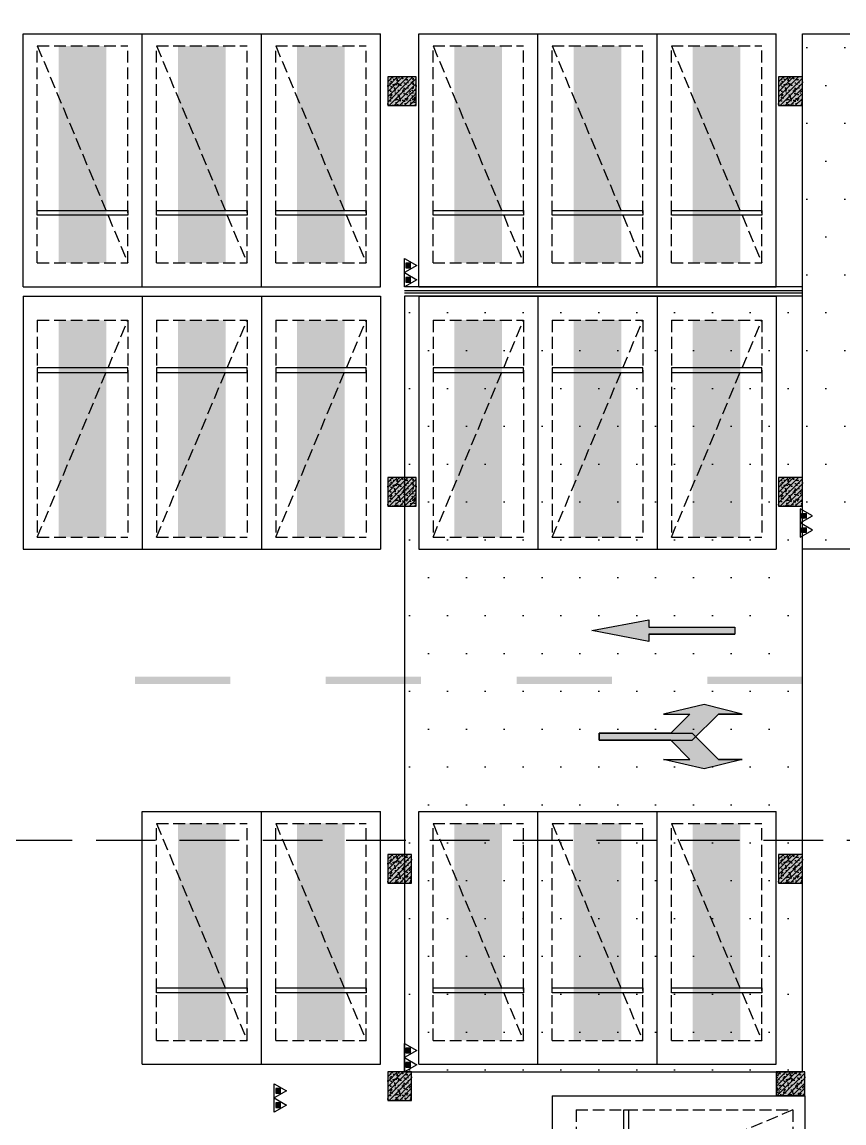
# Model space of a CAD drawing. Extents: x -1338203 to 1886333, y -783476 to 1038610.
# Drawn here: x 701085 to 718328, y 95223 to 118304 of the extents above; entities that cross this region are included whole.
import ezdxf

# ---------------------------------------------------------------- set-up
doc = ezdxf.new("R2010")
doc.units = 0
doc.header["$LTSCALE"] = 1000
doc.header["$MEASUREMENT"] = 0
doc.linetypes.add('$2$DASH', pattern=[0.35, 0.25, -0.1])
doc.linetypes.add('A-001-平面B2$0$__DASH', pattern=[0.35, 0.25, -0.1])
for name, color, linetype in [('$0$DIM_SYMB', 3, 'Continuous'), ('A-001-平面参照B1$0$0A-ELEV-PATT', 8, 'Continuous'), ('A-001-平面参照B1$0$A-001-平面参照B1$0$0A-E-STRS-RAIL', 163, 'Continuous'), ('A-001-平面参照B1$0$AUDIT_D_220531184525-2', 40, 'Continuous'), ('A-001-平面参照B1$0$AUDIT_D_230220110243-2', 52, 'Continuous'), ('A-001-车位参照B1$0$A-001-车位参照B1$0$0A-P-PKNG-CAR(A)', 43, 'Continuous'), ('p-a-regular', 5, 'Continuous'), ('S001地下一墙柱$0$S001地下一墙柱$0$0S-CC-LINE', 52, 'Continuous'), ('S001地下一墙柱$0$S001地下一墙柱$0$0S-CW-HATCH', 251, 'Continuous'), ('S001地下一墙柱$0$S001地下一墙柱$0$0S-CW-HATCH-UP', 251, 'Continuous'), ('中心线', 42, 'Continuous'), ('地面指向箭头', 7, 'Continuous'), ('负一层消火栓$0$0P-EQUIP-FH', 7, 'Continuous')]:
    doc.layers.add(name, color=color, linetype=linetype)
doc.layers.add('AAD-A-PROOF', color=30, linetype='Continuous', plot=False)
pattern_1 = [(0, (-766365.4, -306889.1), (396.875, 793.75), [0, -793.75])]

# ---------------------------------------------------------------- blocks, each defined once
blk = doc.blocks.new('A-001-平面参照B1')
at = {"layer": 'A-001-平面参照B1$0$0A-ELEV-PATT'}
h = blk.add_hatch(dxfattribs=at)
h.set_pattern_fill('DOTS', color=256, scale=500)
h.set_pattern_definition(pattern_1)
h.paths.add_polyline_path([(-48909, -188836), (-38109, -188836), (-38109, -199636), (-48909, -199636)])
h = blk.add_hatch(dxfattribs=at)
h.set_pattern_fill('DOTS', color=256, scale=500)
h.set_pattern_definition(pattern_1)
h.paths.add_polyline_path([(-57259, -194336), (-57259, -210593), (-55489, -210593), (-53499, -210593), (-48908, -210593), (-48908, -194336)])
at = {"layer": 'A-001-平面参照B1$0$A-001-平面参照B1$0$0A-E-STRS-RAIL'}
for points in [[(-57259, -194211), (-48909, -194211)], [(-57259, -194261), (-48909, -194261)]]:
    blk.add_lwpolyline(points, dxfattribs=at)
at = {"layer": 'A-001-平面参照B1$0$AUDIT_D_220531184525-2'}
blk.add_lwpolyline([(-48909, -188836), (-38109, -188836), (-38109, -199636), (-48909, -199636)], close=True, dxfattribs=at)
at = {"layer": 'A-001-平面参照B1$0$AUDIT_D_220531184525-2', "ltscale": 0.002}
blk.add_lwpolyline([(-57259, -194336), (-57259, -210593), (-55489, -210593), (-55489, -210593), (-53499, -210593), (-53499, -210593), (-48908, -210593), (-48908, -194336)], close=True, dxfattribs=at)
at = {"layer": 'A-001-平面参照B1$0$AUDIT_D_230220110243-2'}
for points in [[(-48909, -194136), (-57259, -194136)], [(-48909, -194336), (-57259, -194336)]]:
    blk.add_lwpolyline(points, dxfattribs=at)
blk = doc.blocks.new('S001地下一墙柱')
at = {"layer": 'S001地下一墙柱$0$S001地下一墙柱$0$0S-CW-HATCH'}
h = blk.add_hatch(color=256, dxfattribs=at)
h.dxf.hatch_style = 1
h.paths.add_polyline_path([(-57009, -189736), (-57609, -189736), (-57609, -190336), (-57009, -190336)])
h = blk.add_hatch(color=256, dxfattribs=at)
h.dxf.hatch_style = 1
h.paths.add_polyline_path([(-48909, -189736), (-49409, -189736), (-49409, -190336), (-48909, -190336)])
h = blk.add_hatch(color=256, dxfattribs=at)
h.dxf.hatch_style = 1
h.paths.add_polyline_path([(-57009, -198136), (-57609, -198136), (-57609, -198736), (-57009, -198736)])
h = blk.add_hatch(color=256, dxfattribs=at)
h.dxf.hatch_style = 1
h.paths.add_polyline_path([(-48909, -198136), (-49409, -198136), (-49409, -198736), (-48909, -198736)])
h = blk.add_hatch(color=256, dxfattribs=at)
h.dxf.hatch_style = 1
h.paths.add_polyline_path([(-57109, -206036), (-57609, -206036), (-57609, -206636), (-57109, -206636)])
h = blk.add_hatch(color=256, dxfattribs=at)
h.dxf.hatch_style = 1
h.paths.add_polyline_path([(-48909, -206036), (-49409, -206036), (-49409, -206636), (-48909, -206636)])
h = blk.add_hatch(color=256, dxfattribs=at)
h.dxf.hatch_style = 1
h.paths.add_polyline_path([(-57109, -210593), (-57609, -210593), (-57609, -211193), (-57109, -211193)])
h = blk.add_hatch(color=256, dxfattribs=at)
h.dxf.hatch_style = 1
h.paths.add_polyline_path([(-48859, -210593), (-49459, -210593), (-49459, -211093), (-48859, -211093)])
at = {"layer": 'S001地下一墙柱$0$S001地下一墙柱$0$0S-CW-HATCH-UP'}
h = blk.add_hatch(dxfattribs=at)
h.set_pattern_fill('钢筋混凝土', color=256, scale=30)
h.set_pattern_definition([(45, (-24798.03, -180784.16), (-53.03301, 53.03301), []), (50, (-24798.03, -180784.16), (215.1781, -18.8256), [22.5, -247.5]), (355, (-24798.03, -180784.16), (-41.6254, 225.6576), [18, -198]), (100.4514, (-24780.1, -180785.73), (173.5528, 206.8319), [19.122, -210.3426]), (46.1842, (-24798.03, -180724.16), (320.1723, -49.6557), [33.75, -371.25]), (96.6356, (-24771.35, -180728.3), (280.3988, 292.2354), [28.683, -315.514]), (351.1842, (-24798.03, -180724.16), (280.3986, 292.2356), [27, -297]), (21, (-24768.03, -180739.16), (179.0721, -120.7857), [22.5, -247.5]), (326, (-24768.03, -180739.16), (72.9946, 217.545), [18, -198]), (71.4514, (-24753.1, -180749.23), (252.0668, 96.7591), [19.122, -210.3426]), (37.5, (-24798.03, -180784.16), (3.64796, 99.86816), [0, -195.6, 0, -201, 0, -198.75]), (7.5, (-24798.03, -180784.16), (78.92086, 118.3235), [0, -114.6, 0, -191.1, 0, -75.75]), (327.5, (-24864.93, -180784.16), (160.14673, -6.76646), [0, -75, 0, -234, 0, -310.5]), (317.5, (-24894.93, -180784.16), (174.95585, 30.0315), [0, -97.5, 0, -155.4, 0, -220.5])])
h.paths.add_polyline_path([(-57009, -189736), (-57609, -189736), (-57609, -190336), (-57009, -190336)])
h = blk.add_hatch(dxfattribs=at)
h.set_pattern_fill('钢筋混凝土', color=256, scale=30)
h.set_pattern_definition([(45, (-16598.03, -180784.16), (-53.03301, 53.03301), []), (50, (-16598.03, -180784.16), (215.1781, -18.8256), [22.5, -247.5]), (355, (-16598.03, -180784.16), (-41.6254, 225.6576), [18, -198]), (100.4514, (-16580.1, -180785.73), (173.5528, 206.8319), [19.122, -210.3426]), (46.1842, (-16598.03, -180724.16), (320.1723, -49.6557), [33.75, -371.25]), (96.6356, (-16571.35, -180728.3), (280.3988, 292.2354), [28.683, -315.514]), (351.1842, (-16598.03, -180724.16), (280.3986, 292.2356), [27, -297]), (21, (-16568.03, -180739.16), (179.0721, -120.7857), [22.5, -247.5]), (326, (-16568.03, -180739.16), (72.9946, 217.545), [18, -198]), (71.4514, (-16553.1, -180749.23), (252.0668, 96.7591), [19.122, -210.3426]), (37.5, (-16598.03, -180784.16), (3.64796, 99.86816), [0, -195.6, 0, -201, 0, -198.75]), (7.5, (-16598.03, -180784.16), (78.92086, 118.3235), [0, -114.6, 0, -191.1, 0, -75.75]), (327.5, (-16664.93, -180784.16), (160.14673, -6.76646), [0, -75, 0, -234, 0, -310.5]), (317.5, (-16694.93, -180784.16), (174.95585, 30.0315), [0, -97.5, 0, -155.4, 0, -220.5])])
h.paths.add_polyline_path([(-48909, -189736), (-49409, -189736), (-49409, -190336), (-48909, -190336)])
h = blk.add_hatch(dxfattribs=at)
h.set_pattern_fill('钢筋混凝土', color=256, scale=30)
h.set_pattern_definition([(45, (-24798.03, -189184.16), (-53.03301, 53.03301), []), (50, (-24798.03, -189184.16), (215.1781, -18.8256), [22.5, -247.5]), (355, (-24798.03, -189184.16), (-41.6254, 225.6576), [18, -198]), (100.4514, (-24780.1, -189185.73), (173.5528, 206.8319), [19.122, -210.3426]), (46.1842, (-24798.03, -189124.16), (320.1723, -49.6557), [33.75, -371.25]), (96.6356, (-24771.35, -189128.3), (280.3988, 292.2354), [28.683, -315.514]), (351.1842, (-24798.03, -189124.16), (280.3986, 292.2356), [27, -297]), (21, (-24768.03, -189139.16), (179.0721, -120.7857), [22.5, -247.5]), (326, (-24768.03, -189139.16), (72.9946, 217.545), [18, -198]), (71.4514, (-24753.1, -189149.23), (252.0668, 96.7591), [19.122, -210.3426]), (37.5, (-24798.03, -189184.16), (3.64796, 99.86816), [0, -195.6, 0, -201, 0, -198.75]), (7.5, (-24798.03, -189184.16), (78.92086, 118.3235), [0, -114.6, 0, -191.1, 0, -75.75]), (327.5, (-24864.93, -189184.16), (160.14673, -6.76646), [0, -75, 0, -234, 0, -310.5]), (317.5, (-24894.93, -189184.16), (174.95585, 30.0315), [0, -97.5, 0, -155.4, 0, -220.5])])
h.paths.add_polyline_path([(-57009, -198136), (-57609, -198136), (-57609, -198736), (-57009, -198736)])
h = blk.add_hatch(dxfattribs=at)
h.set_pattern_fill('钢筋混凝土', color=256, scale=30)
h.set_pattern_definition([(45, (-16598.03, -189184.16), (-53.03301, 53.03301), []), (50, (-16598.03, -189184.16), (215.1781, -18.8256), [22.5, -247.5]), (355, (-16598.03, -189184.16), (-41.6254, 225.6576), [18, -198]), (100.4514, (-16580.1, -189185.73), (173.5528, 206.8319), [19.122, -210.3426]), (46.1842, (-16598.03, -189124.16), (320.1723, -49.6557), [33.75, -371.25]), (96.6356, (-16571.35, -189128.3), (280.3988, 292.2354), [28.683, -315.514]), (351.1842, (-16598.03, -189124.16), (280.3986, 292.2356), [27, -297]), (21, (-16568.03, -189139.16), (179.0721, -120.7857), [22.5, -247.5]), (326, (-16568.03, -189139.16), (72.9946, 217.545), [18, -198]), (71.4514, (-16553.1, -189149.23), (252.0668, 96.7591), [19.122, -210.3426]), (37.5, (-16598.03, -189184.16), (3.64796, 99.86816), [0, -195.6, 0, -201, 0, -198.75]), (7.5, (-16598.03, -189184.16), (78.92086, 118.3235), [0, -114.6, 0, -191.1, 0, -75.75]), (327.5, (-16664.93, -189184.16), (160.14673, -6.76646), [0, -75, 0, -234, 0, -310.5]), (317.5, (-16694.93, -189184.16), (174.95585, 30.0315), [0, -97.5, 0, -155.4, 0, -220.5])])
h.paths.add_polyline_path([(-48909, -198136), (-49409, -198136), (-49409, -198736), (-48909, -198736)])
h = blk.add_hatch(dxfattribs=at)
h.set_pattern_fill('钢筋混凝土', color=256, scale=30)
h.set_pattern_definition([(45, (-24798.03, -197084.16), (-53.03301, 53.03301), []), (50, (-24798.03, -197084.16), (215.1781, -18.8256), [22.5, -247.5]), (355, (-24798.03, -197084.16), (-41.6254, 225.6576), [18, -198]), (100.4514, (-24780.1, -197085.73), (173.5528, 206.8319), [19.122, -210.3426]), (46.1842, (-24798.03, -197024.16), (320.1723, -49.6557), [33.75, -371.25]), (96.6356, (-24771.35, -197028.3), (280.3988, 292.2354), [28.683, -315.514]), (351.1842, (-24798.03, -197024.16), (280.3986, 292.2356), [27, -297]), (21, (-24768.03, -197039.16), (179.0721, -120.7857), [22.5, -247.5]), (326, (-24768.03, -197039.16), (72.9946, 217.545), [18, -198]), (71.4514, (-24753.1, -197049.23), (252.0668, 96.7591), [19.122, -210.3426]), (37.5, (-24798.03, -197084.16), (3.64796, 99.86816), [0, -195.6, 0, -201, 0, -198.75]), (7.5, (-24798.03, -197084.16), (78.92086, 118.3235), [0, -114.6, 0, -191.1, 0, -75.75]), (327.5, (-24864.93, -197084.16), (160.14673, -6.76646), [0, -75, 0, -234, 0, -310.5]), (317.5, (-24894.93, -197084.16), (174.95585, 30.0315), [0, -97.5, 0, -155.4, 0, -220.5])])
h.paths.add_polyline_path([(-57109, -206036), (-57609, -206036), (-57609, -206636), (-57109, -206636)])
h = blk.add_hatch(dxfattribs=at)
h.set_pattern_fill('钢筋混凝土', color=256, scale=30)
h.set_pattern_definition([(45, (-16598.03, -197084.16), (-53.03301, 53.03301), []), (50, (-16598.03, -197084.16), (215.1781, -18.8256), [22.5, -247.5]), (355, (-16598.03, -197084.16), (-41.6254, 225.6576), [18, -198]), (100.4514, (-16580.1, -197085.73), (173.5528, 206.8319), [19.122, -210.3426]), (46.1842, (-16598.03, -197024.16), (320.1723, -49.6557), [33.75, -371.25]), (96.6356, (-16571.35, -197028.3), (280.3988, 292.2354), [28.683, -315.514]), (351.1842, (-16598.03, -197024.16), (280.3986, 292.2356), [27, -297]), (21, (-16568.03, -197039.16), (179.0721, -120.7857), [22.5, -247.5]), (326, (-16568.03, -197039.16), (72.9946, 217.545), [18, -198]), (71.4514, (-16553.1, -197049.23), (252.0668, 96.7591), [19.122, -210.3426]), (37.5, (-16598.03, -197084.16), (3.64796, 99.86816), [0, -195.6, 0, -201, 0, -198.75]), (7.5, (-16598.03, -197084.16), (78.92086, 118.3235), [0, -114.6, 0, -191.1, 0, -75.75]), (327.5, (-16664.93, -197084.16), (160.14673, -6.76646), [0, -75, 0, -234, 0, -310.5]), (317.5, (-16694.93, -197084.16), (174.95585, 30.0315), [0, -97.5, 0, -155.4, 0, -220.5])])
h.paths.add_polyline_path([(-48909, -206036), (-49409, -206036), (-49409, -206636), (-48909, -206636)])
h = blk.add_hatch(dxfattribs=at)
h.set_pattern_fill('钢筋混凝土', color=256, scale=30)
h.set_pattern_definition([(45, (-24798.03, -201641.76), (-53.03301, 53.03301), []), (50, (-24798.03, -201641.76), (215.1781, -18.8256), [22.5, -247.5]), (355, (-24798.03, -201641.76), (-41.6254, 225.6576), [18, -198]), (100.4514, (-24780.1, -201643.33), (173.5528, 206.8319), [19.122, -210.3426]), (46.1842, (-24798.03, -201581.76), (320.1723, -49.6557), [33.75, -371.25]), (96.6356, (-24771.35, -201585.9), (280.3988, 292.2354), [28.683, -315.514]), (351.1842, (-24798.03, -201581.76), (280.3986, 292.2356), [27, -297]), (21, (-24768.03, -201596.76), (179.0721, -120.7857), [22.5, -247.5]), (326, (-24768.03, -201596.76), (72.9946, 217.545), [18, -198]), (71.4514, (-24753.1, -201606.83), (252.0668, 96.7591), [19.122, -210.3426]), (37.5, (-24798.03, -201641.76), (3.64796, 99.86816), [0, -195.6, 0, -201, 0, -198.75]), (7.5, (-24798.03, -201641.76), (78.92086, 118.3235), [0, -114.6, 0, -191.1, 0, -75.75]), (327.5, (-24864.93, -201641.76), (160.14673, -6.76646), [0, -75, 0, -234, 0, -310.5]), (317.5, (-24894.93, -201641.76), (174.95585, 30.0315), [0, -97.5, 0, -155.4, 0, -220.5])])
h.paths.add_polyline_path([(-57109, -210593), (-57609, -210593), (-57609, -211193), (-57109, -211193)])
h = blk.add_hatch(dxfattribs=at)
h.set_pattern_fill('钢筋混凝土', color=256, scale=30)
h.set_pattern_definition([(45, (-16548.03, -201641.76), (-53.03301, 53.03301), []), (50, (-16548.03, -201641.76), (215.1781, -18.8256), [22.5, -247.5]), (355, (-16548.03, -201641.76), (-41.6254, 225.6576), [18, -198]), (100.4514, (-16530.1, -201643.33), (173.5528, 206.8319), [19.122, -210.3426]), (46.1842, (-16548.03, -201581.76), (320.1723, -49.6557), [33.75, -371.25]), (96.6356, (-16521.35, -201585.9), (280.3988, 292.2354), [28.683, -315.514]), (351.1842, (-16548.03, -201581.76), (280.3986, 292.2356), [27, -297]), (21, (-16518.03, -201596.76), (179.0721, -120.7857), [22.5, -247.5]), (326, (-16518.03, -201596.76), (72.9946, 217.545), [18, -198]), (71.4514, (-16503.1, -201606.83), (252.0668, 96.7591), [19.122, -210.3426]), (37.5, (-16548.03, -201641.76), (3.64796, 99.86816), [0, -195.6, 0, -201, 0, -198.75]), (7.5, (-16548.03, -201641.76), (78.92086, 118.3235), [0, -114.6, 0, -191.1, 0, -75.75]), (327.5, (-16614.93, -201641.76), (160.14673, -6.76646), [0, -75, 0, -234, 0, -310.5]), (317.5, (-16644.93, -201641.76), (174.95585, 30.0315), [0, -97.5, 0, -155.4, 0, -220.5])])
h.paths.add_polyline_path([(-48859, -210593), (-49459, -210593), (-49459, -211093), (-48859, -211093)])
at = {"layer": 'S001地下一墙柱$0$S001地下一墙柱$0$0S-CC-LINE'}
for points in [[(-57009, -189736), (-57609, -189736), (-57609, -190336), (-57009, -190336)], [(-48909, -189736), (-49409, -189736), (-49409, -190336), (-48909, -190336)], [(-57009, -198136), (-57609, -198136), (-57609, -198736), (-57009, -198736)], [(-48909, -198136), (-49409, -198136), (-49409, -198736), (-48909, -198736)], [(-57109, -206036), (-57609, -206036), (-57609, -206636), (-57109, -206636)], [(-48909, -206036), (-49409, -206036), (-49409, -206636), (-48909, -206636)], [(-57109, -210593), (-57609, -210593), (-57609, -211193), (-57109, -211193)], [(-48859, -210593), (-49459, -210593), (-49459, -211093), (-48859, -211093)]]:
    blk.add_lwpolyline(points, close=True, dxfattribs=at)
blk = doc.blocks.new('负一层消火栓$0$$TwtSys$00000546')
h = blk.add_hatch()
h.set_pattern_fill('ANSI31', color=256, scale=200, style=0)
h.set_pattern_definition([(45, (-38543.802, -6670.83), (-17.67767, 17.67767), [])])
h.paths.add_polyline_path([(-65, 174), (65, 174), (65, 44), (-65, 44)])
for points in [[(0, 344), (-198, 0), (198, 0)], [(-65, 174), (65, 174), (65, 44), (-65, 44)]]:
    blk.add_lwpolyline(points, close=True)
blk = doc.blocks.new('负一层消火栓')
at = {"layer": '负一层消火栓$0$0P-EQUIP-FH', "rotation": 270}
for p, xscale, yscale, zscale in [((-57259, -193690), -0.75, 0.75, 0.75), ((-57259, -193987), -0.75, 0.75, 0.75), ((-48959, -198937, 800), 0.75, 0.75, 0.75), ((-48959, -198937, 800), 0.75, 0.75, 0.75), ((-48959, -198937, 800), 0.75, 0.75, 0.75), ((-48959, -199235, 800), 0.75, 0.75, 0.75), ((-48959, -199235, 800), 0.75, 0.75, 0.75), ((-48959, -199235, 800), 0.75, 0.75, 0.75), ((-57259, -210147), -0.75, 0.75, 0.75), ((-57259, -210445), -0.75, 0.75, 0.75), ((-59989, -210992), -0.7499999999999999, 0.7499999999999999, 0.7499999999999999), ((-59989, -211290), -0.7499999999999999, 0.7499999999999999, 0.7499999999999999)]:
    blk.add_blockref('负一层消火栓$0$$TwtSys$00000546', p, dxfattribs=dict(at, xscale=xscale, yscale=yscale, zscale=zscale))
blk = doc.blocks.new('剖面位置')
at = {"layer": '$0$DIM_SYMB', "linetype": '$2$DASH', "ltscale": 5}
blk.add_lwpolyline([(-151227, -205737), (127993, -205737)], dxfattribs=at)
blk.add_lwpolyline([(-151227, -205737), (127993, -205737)], dxfattribs=at)
blk = doc.blocks.new('左转加右转')
at = {"layer": '地面指向箭头'}
for points in [[(3220885, 2465747), (3221085, 2466547), (3221085, 2466047), (3221635, 2465497), (3221635, 2463547), (3221485, 2463547), (3221485, 2465047), (3221085, 2465447), (3221085, 2464897)], [(3222235, 2465747), (3222035, 2466547), (3222035, 2466047), (3221485, 2465497), (3221485, 2463547), (3221635, 2463547), (3221635, 2465047), (3222035, 2465447), (3222035, 2464897)]]:
    blk.add_hatch(color=251, dxfattribs=at).paths.add_polyline_path(points)
at = {"layer": '地面指向箭头', "color": 251}
for points in [[(3221085, 2466547), (3220885, 2465747), (3221085, 2464897), (3221085, 2465447), (3221485, 2465047), (3221485, 2463547), (3221635, 2463547), (3221635, 2465497), (3221085, 2466047), (3221085, 2466547), (3221085, 2466047)], [(3222035, 2466547), (3222235, 2465747), (3222035, 2464897), (3222035, 2465447), (3221635, 2465047), (3221635, 2463547), (3221485, 2463547), (3221485, 2465497), (3222035, 2466047), (3222035, 2466547), (3222035, 2466047)]]:
    blk.add_lwpolyline(points, dxfattribs=at)
blk = doc.blocks.new('直行')
at = {"layer": '地面指向箭头'}
blk.add_hatch(color=251, dxfattribs=at).paths.add_polyline_path([(-29241, 4059962), (-29466, 4058762), (-29316, 4058762), (-29316, 4056961), (-29166, 4056961), (-29166, 4058762), (-29016, 4058762)])
at = {"layer": '地面指向箭头', "color": 251}
blk.add_lwpolyline([(-29316, 4058762), (-29316, 4056961), (-29316, 4058762), (-29316, 4058762), (-29466, 4058762), (-29241, 4059962), (-29016, 4058762), (-29166, 4058762), (-29166, 4056961), (-29316, 4056961), (-29316, 4056961)], dxfattribs=at)
blk = doc.blocks.new('A$C9cb663f1')
at = {"layer": '中心线', "color": 251, "const_width": 150}
for points in [[(290812, -257258), (292812, -257258)], [(294812, -257258), (296812, -257258)], [(298812, -257258), (300812, -257258)], [(302812, -257258), (304812, -257258)]]:
    blk.add_lwpolyline(points, dxfattribs=at)
at = {"layer": '地面指向箭头', "color": 251, "rotation": 90}
blk.add_blockref('直行', (4360352, -226976), dxfattribs=at)
at = {"layer": '地面指向箭头', "color": 251, "linetype": 'Continuous', "xscale": -1, "rotation": 270}
blk.add_blockref('左转加右转', (-2163000, -3480001), dxfattribs=at)
blk = doc.blocks.new('A-001-车位参照B1$0$A-001-车位参照B1$0$A-001-车位参照B1$0$A$C55E63F02')
for p, q in [((0, -5300), (0, 0)), ((0, 0), (2500, 0)), ((2500, -5300), (2500, 0)), ((0, -5300), (2500, -5300))]:
    blk.add_line(p, q)
at = {"linetype": 'A-001-平面B2$0$__DASH'}
for p, q in [((300, -250), (2200, -250)), ((300, -4800), (300, -250)), ((2200, -4800), (2200, -250)), ((300, -4800), (2200, -4800))]:
    blk.add_line(p, q, dxfattribs=at)
blk.add_lwpolyline([(300, -250), (2200, -4800)], dxfattribs=at)
blk.add_lwpolyline([(2200, -3800), (300, -3800), (300, -3700), (2200, -3700)], close=True)
at = {"layer": 'p-a-regular', "ltscale": 0.002, "const_width": 1000}
blk.add_lwpolyline([(1250, -250), (1250, -4800)], dxfattribs=at)
blk = doc.blocks.new('A-001-车位参照B1$0$A-001-车位参照B1$0$A-001-车位参照B1$0$ddd')
for p, q in [((0, 2500), (5300, 2500)), ((0, 2500), (0, 0)), ((5300, 2500), (5300, 0)), ((0, 0), (5300, 0))]:
    blk.add_line(p, q)
at = {"linetype": 'A-001-平面B2$0$__DASH'}
for p, q in [((500, 2200), (500, 300)), ((500, 2200), (5050, 2200)), ((5050, 2200), (5050, 300)), ((500, 300), (5050, 300))]:
    blk.add_line(p, q, dxfattribs=at)
blk.add_lwpolyline([(5050, 2200), (500, 300)], dxfattribs=at)
blk.add_lwpolyline([(1500, 300), (1500, 2200), (1600, 2200), (1600, 300)], close=True)
at = {"layer": 'p-a-regular', "ltscale": 0.002, "const_width": 1000}
blk.add_lwpolyline([(500, 1250), (5050, 1250)], dxfattribs=at)

msp = doc.modelspace()

# ---------------------------------------------------------------- block references
at = {"ltscale": 0.002}
for name, p in [('S001地下一墙柱', (766365.4, 306889.1)), ('负一层消火栓', (766365.4, 306889.1)), ('A$C9cb663f1', (412646.2, 361761.3))]:
    msp.add_blockref(name, p, dxfattribs=at)
msp.add_blockref('A-001-平面参照B1', (766365.4, 306889.1))
at = {"layer": 'A-001-车位参照B1$0$A-001-车位参照B1$0$0A-P-PKNG-CAR(A)', "ltscale": 0.002}
for p in [(701106.7, 118053.2), (703606.7, 118053.2), (706106.7, 118053.2), (709406.7, 118053.8), (711906.7, 118053.8), (714406.7, 118053.8), (709406.7, 101753.2), (711906.7, 101753.2), (714406.7, 101753.2)]:
    msp.add_blockref('A-001-车位参照B1$0$A-001-车位参照B1$0$A-001-车位参照B1$0$A$C55E63F02', p, dxfattribs=at)
at = {"layer": 'A-001-车位参照B1$0$A-001-车位参照B1$0$0A-P-PKNG-CAR(A)', "linetype": 'Continuous', "xscale": -1, "rotation": 89.99727645939184}
for p in [(703606.7, 112553.2), (706106.7, 112553.2), (708606.7, 112553.2)]:
    msp.add_blockref('A-001-车位参照B1$0$A-001-车位参照B1$0$A-001-车位参照B1$0$ddd', p, dxfattribs=at)
at = {"layer": 'A-001-车位参照B1$0$A-001-车位参照B1$0$0A-P-PKNG-CAR(A)', "ltscale": 0.002, "xscale": -1, "rotation": 180}
for p in [(709406.7, 107253.8), (711906.7, 107253.8), (714406.7, 107253.8)]:
    msp.add_blockref('A-001-车位参照B1$0$A-001-车位参照B1$0$A-001-车位参照B1$0$A$C55E63F02', p, dxfattribs=at)
at = {"layer": 'A-001-车位参照B1$0$A-001-车位参照B1$0$0A-P-PKNG-CAR(A)', "linetype": 'Continuous', "rotation": 90.00272354060814}
for p in [(706106.9, 96453), (708606.9, 96453)]:
    msp.add_blockref('A-001-车位参照B1$0$A-001-车位参照B1$0$A-001-车位参照B1$0$ddd', p, dxfattribs=at)
at = {"layer": 'A-001-车位参照B1$0$A-001-车位参照B1$0$0A-P-PKNG-CAR(A)', "ltscale": 0.002, "rotation": 270}
msp.add_blockref('A-001-车位参照B1$0$A-001-车位参照B1$0$A-001-车位参照B1$0$A$C55E63F02', (717506.7, 95795.6), dxfattribs=at)
at = {"layer": 'AAD-A-PROOF'}
msp.add_blockref('剖面位置', (766365.4, 306889.1), dxfattribs=at)

doc.saveas('drawing.dxf')
